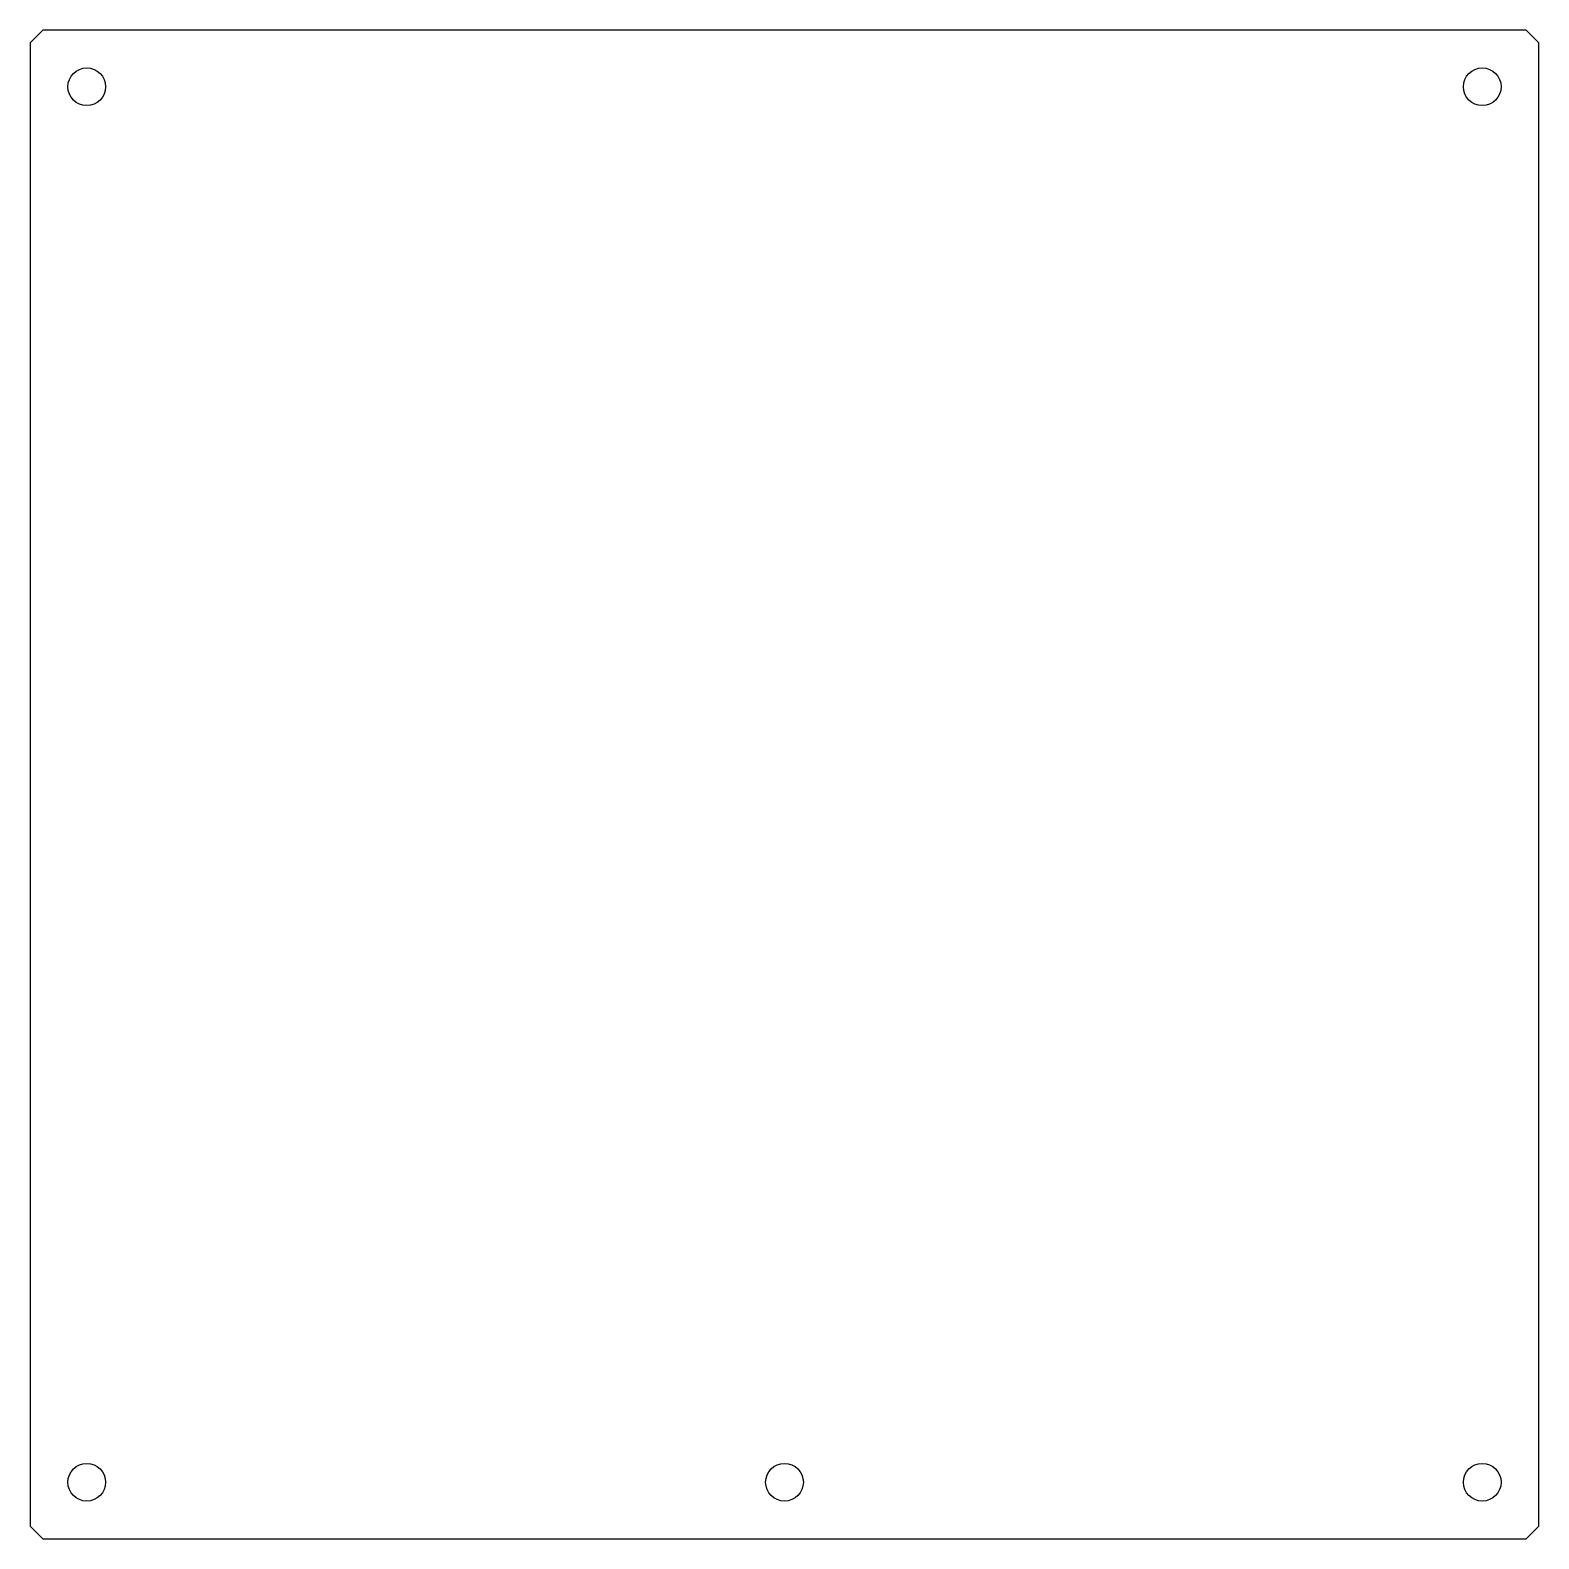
# Model space of a CAD drawing. Header units: millimetres. Extents: x -60 to 60, y -60 to 60.
import ezdxf

# ---------------------------------------------------------------- set-up
doc = ezdxf.new("R2010")
doc.units = ezdxf.units.MM

msp = doc.modelspace()

# ---------------------------------------------------------------- linework, layer by layer
at = {"color": 7, "linetype": 'Continuous', "lineweight": 25}
for p, q in [((-59, 60), (-60, 59)), ((59, 60), (-59, 60)), ((60, 59), (59, 60)), ((-60, 59), (-60, -59)), ((60, -59), (60, 59)), ((-60, -59), (-59, -60)), ((-59, -60), (59, -60)), ((59, -60), (60, -59))]:
    msp.add_line(p, q, dxfattribs=at)
for centre in [(-55.5, 55.5), (55.5, 55.5), (-55.5, -55.5), (0, -55.5), (55.5, -55.5)]:
    msp.add_circle(centre, 1.5, dxfattribs=at)

doc.saveas('drawing.dxf')
